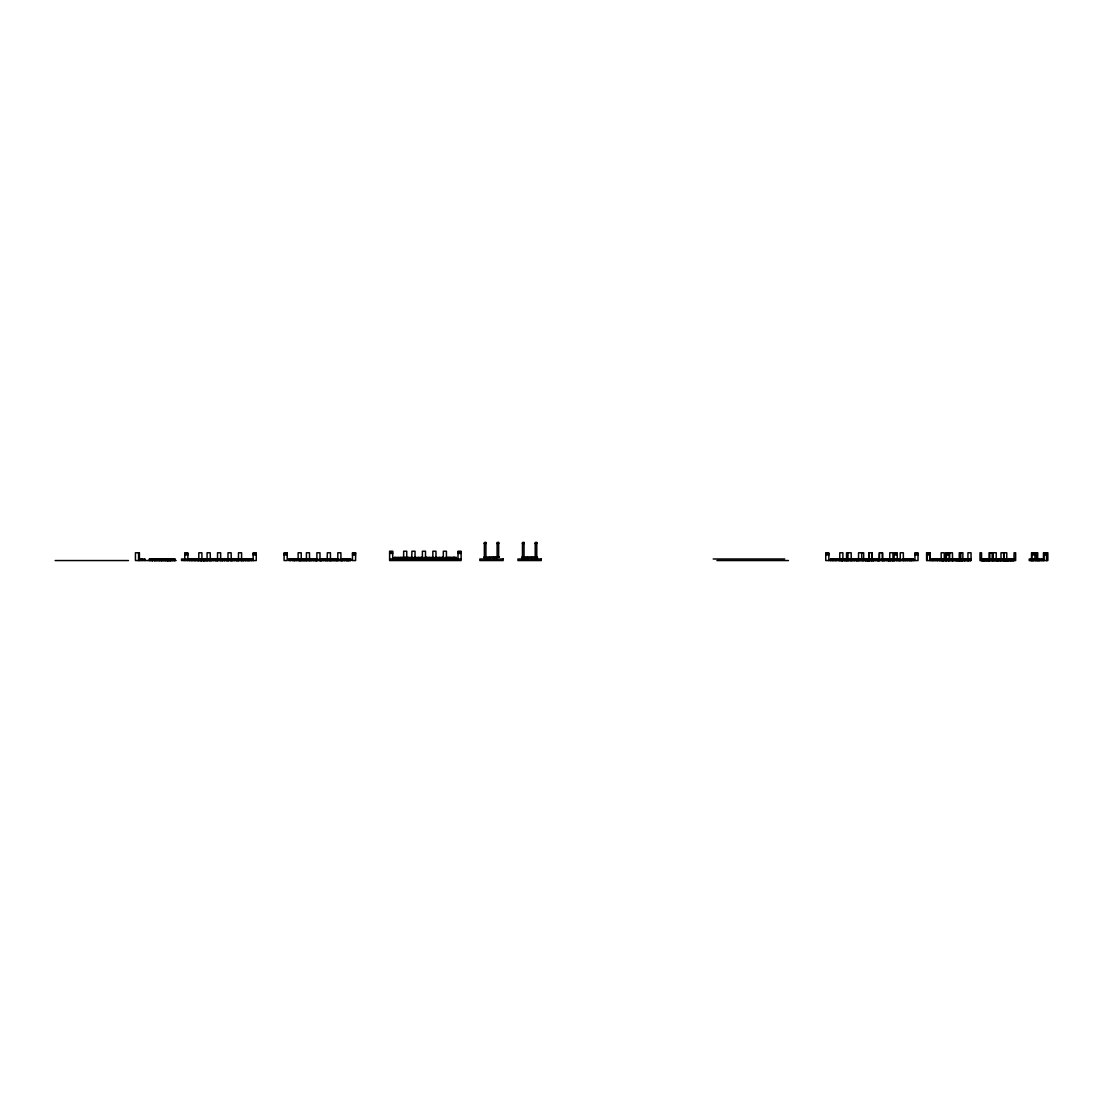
<?xml version="1.0" encoding="UTF-8"?>
<svg xmlns="http://www.w3.org/2000/svg" width="1103" height="1103" viewBox="0 0 1103 1103"><rect width="100%" height="100%" fill="white"/><g stroke="black" fill="none" stroke-linecap="round" stroke-linejoin="round"><path stroke-width="1.5" d="M194.555 560.545L194.555 559M200.884 560.545L200.884 559M201.89 560.545L201.89 559M484.355 543.31L485.913 543.31M497.108 543.31L498.653 543.31M522.464 543.31L524.022 543.31M535.217 543.31L536.761 543.31M484.355 543.614L485.913 543.614M497.108 543.614L498.653 543.614M522.464 543.614L524.022 543.614M535.217 543.614L536.761 543.614M389.607 551.996L392.709 551.996M457.993 551.996L461.109 551.996M389.607 553.403L392.709 553.403M457.993 553.403L461.109 553.403M184.766 553.554L187.868 553.554M253.152 553.554L256.254 553.554M284.091 553.554L287.207 553.554M352.477 553.554L355.593 553.554M825.747 553.554L828.863 553.554M894.133 553.554L897.249 553.554M914.925 553.554L918.027 553.554M926.603 553.554L929.719 553.554M946.415 553.554L949.531 553.554M1031.829 553.554L1036.517 553.554M1043.976 553.554L1047.078 553.554M184.766 554.961L187.868 554.961M253.152 554.961L256.254 554.961M284.091 554.961L287.207 554.961M352.477 554.961L355.593 554.961M825.747 554.961L828.863 554.961M894.133 554.961L897.249 554.961M914.925 554.961L918.027 554.961M926.603 554.961L929.719 554.961M946.415 554.961L949.531 554.961M1031.829 554.961L1036.517 554.961M1043.976 554.961L1047.078 554.961M414.094 557.442L423.138 557.442L423.138 559M435.023 557.442L444.068 557.442L444.068 559M521.843 557.442L537.382 557.442M394.35 557.911L396.363 557.911M394.35 558.532L396.363 558.532M307.351 559L298.306 559L298.306 560.545M389.607 559L461.109 559M713.214 559L784.716 559M860.754 559L869.784 559L869.743 560.545M895.112 559L881.683 559L881.821 560.545M896.546 560.545L896.546 559L900.986 559L900.986 560.545M934.806 559L940.611 559M971.054 559L970.295 560.545M991.514 559L991.514 560.545L991.459 559L1014.029 559M149.691 559.455L150.821 559.455L149.691 560.09M156.75 559.455L153.055 559.455L156.75 560.09M167.408 559.455L164.568 559.455L167.408 560.09M167.67 559.455L170.469 559.455M189.495 559.455L191.522 559.455M203.255 559.455L200.691 560.09L203.255 560.09M203.807 559.455L206.109 559.455L203.807 560.09M216.574 559.455L214.272 559.455L216.574 560.09M237.503 559.455L235.201 560.09L237.503 560.09M242.55 559.455L244.852 560.09L242.577 559.455M249.485 559.455L251.498 559.455M288.834 559.455L290.847 559.455M300.03 559.455L302.594 559.455M303.132 559.455L305.448 559.455M320.959 559.455L323.262 559.455L320.959 560.09M348.81 559.455L350.837 559.455M830.49 559.455L832.517 559.455M841.686 559.455L844.25 559.455M844.788 559.455L847.104 559.455M851.268 559.455L854.453 559.455M865.028 559.455L862.463 559.455L865.028 560.09M865.579 559.455L868.033 559.455M872.928 559.455L875.244 560.09M876.03 559.455L878.498 559.455L876.03 560.09M885.847 559.455L883.393 559.455L885.847 560.09M888.963 559.455L886.647 560.09M890.466 559.455L892.492 559.455M893.857 559.455L895.112 559.455M899.276 559.455L896.96 559.455L899.276 560.09M911.257 559.455L913.27 559.455M931.773 559.455L933.869 559.455M942.541 559.455L948.359 559.455M953.006 559.455L955.736 559.455M956.108 559.455L958.99 559.455M961.802 559.455L964.656 559.455M965.456 559.455L967.772 559.455M982.676 559.455L990.315 559.455M993.141 559.455L1002.117 559.455M1004.378 559.455L1014.015 559.455M1037.702 559.455L1038.268 560.09L1035.951 559.455M1041.067 559.455L1043.093 559.455M167.67 560.09L170.469 560.09M189.495 560.09L191.522 560.09M207.626 560.09L209.639 560.09M228.555 560.09L230.568 560.09M249.485 560.09L251.498 560.09M288.834 560.09L290.847 560.09M300.03 560.09L302.594 560.09M303.132 560.09L305.448 560.09M306.951 560.09L308.978 560.09M327.881 560.09L329.907 560.09M348.81 560.09L350.837 560.09M830.49 560.09L832.517 560.09M841.686 560.09L844.25 560.09M844.788 560.09L847.104 560.09M848.607 560.09L850.634 560.09M851.268 560.09L854.453 560.09M865.579 560.09L868.033 560.09M869.398 560.09L871.563 560.09M872.928 560.09L875.382 560.09M886.495 560.09L888.963 560.09M890.328 560.09L892.492 560.09M893.857 560.09L896.16 559.455M911.257 560.09L913.27 560.09M931.773 560.09L933.869 560.09M942.541 560.09L948.359 560.09M949.973 560.09L951.999 560.09M953.006 560.09L955.736 560.09M956.108 560.09L958.99 560.09M961.802 560.09L964.656 560.09M965.456 560.09L967.772 560.09M968.655 560.09L970.681 560.09M982.676 560.09L1002.682 560.09M1004.254 560.09L1014.015 560.09M1041.067 560.09L1043.093 560.09M55.15 560.545L128.458 560.545M176.094 560.545L135.435 560.545L135.435 552.782L139.419 552.782L139.419 560.545L139.378 559L145.044 559L145.044 560.545M716.95 560.545L788.452 560.545M1047.078 552.782L1047.078 560.545M1046.554 552.782L1046.554 560.545M1043.976 552.782L1043.976 560.545M1043.452 560.545L1043.452 552.782L1047.85 552.782L1047.85 560.545L1029.209 560.545L1029.209 559L1030.037 559L1030.037 560.545M1043.093 560.545L1043.093 559L1041.067 559L1041.067 560.545M1042.707 559L1042.707 560.545M1041.453 559L1041.453 560.545M1039.977 560.545L1039.977 559L1036.82 559L1036.82 560.545M1039.384 559L1039.384 560.545M1039.04 559L1039.04 560.545M1038.902 559L1038.902 560.545M1038.695 559L1038.695 560.545M1038.102 559L1038.102 560.545M1037.482 559L1037.62 560.545L1037.73 552.782L1031.526 552.782L1031.526 560.545M1037.289 559L1037.289 560.545M1036.517 552.782L1036.517 560.545M1035.731 559L1035.731 560.545M1035.538 559L1035.538 560.545M1035.152 559.455L1032.877 559.455M1034.945 552.782L1034.945 560.545M1033.828 559L1033.828 560.545M1033.718 559L1033.718 560.545M1033.497 559L1033.497 560.545M1032.422 560.545L1032.408 559L1031.126 559L1031.126 560.545M1032.215 559L1032.215 560.545M1032.077 559L1032.077 560.545M1031.829 552.782L1031.829 560.545M1014.015 560.545L1014.084 552.782L1015.642 552.782L1015.642 560.545L980.015 560.545L980.015 552.782L981.56 552.782L981.56 560.545M1013.781 559L1013.919 560.545M1012.94 559L1012.94 560.545M1012.389 559L1012.499 560.545M1012.223 559L1012.168 560.545M1012.002 559L1012.002 560.545M1011.699 560.545L1011.699 559L1011.506 560.545M1011.161 559L1011.024 560.545M1010.831 559L1010.831 560.545M1010.61 559L1010.555 560.545M1010.513 559L1010.403 560.545M1010.265 559L1010.224 560.545M1009.617 559L1009.617 560.545M1009.273 559L1009.273 560.545M1009.066 559L1009.066 560.545M1008.928 559L1008.818 560.545M1008.514 559L1008.514 560.545M1008.376 559L1008.376 560.545M1007.949 559L1007.949 560.545M1007.756 559L1007.756 560.545M1006.956 559L1007.053 560.545M1006.763 560.545L1006.763 552.782L1000.986 552.782L1001.041 560.545M1006.556 559L1006.556 560.545M1006.267 559L1006.267 560.545M1006.005 559L1005.964 560.545M1005.743 559L1005.881 560.545M1005.619 559L1005.619 560.545M1005.357 559L1005.357 560.545M1005.164 559L1005.164 560.545M1005.012 559L1005.012 560.545M1004.64 559L1004.64 560.545M1004.392 559L1004.392 560.545M1004.254 559L1004.254 560.545M1004.102 552.782L1003.951 560.545M1003.647 552.782L1003.73 560.545M1003.606 560.545L1003.454 559L1003.316 560.545M1003.11 559L1003.11 560.545M1002.517 559L1002.655 560.545M1002.103 559L1002.103 560.545M1002.034 559L1001.979 560.545M1001.772 559L1001.703 560.545M1001.166 559L1001.166 560.545M1000.697 560.545L1000.697 559L1000.449 560.545M1000.366 559L1000.269 560.545M1000.104 560.545L1000.007 559L999.801 560.545M999.332 559L999.332 560.545L999.153 559M998.987 559L998.987 560.545M998.656 559L998.601 560.545M998.546 559L998.463 560.545M998.353 559L998.243 560.545M997.912 559L998.05 560.545M997.774 559L997.774 560.545M997.581 559L997.581 560.545M997.333 559L997.429 560.545M996.836 559L996.891 560.545M996.588 559L996.643 560.545M996.492 559L996.45 560.545M996.092 560.545L996.299 552.782L993.183 552.782L993.265 560.545M996.023 559L996.023 560.545M995.83 559L995.678 560.545L995.499 559M995.278 559L995.154 560.545M994.892 559L994.768 560.545M994.548 559L994.548 560.545M994.079 559L994.12 560.545M993.927 559L993.789 560.545M993.486 559L993.486 560.545M992.852 560.545L992.934 552.782L989.06 552.782L989.06 560.545M992.7 559L992.645 560.545M992.507 559L992.59 560.545M992.176 552.782L992.19 560.545M992.052 559L992.011 560.545M991.073 559L991.239 560.545M990.77 560.545L990.701 559L980.953 559L980.953 560.545M990.232 559L990.094 560.545M989.901 559L989.901 560.545M989.832 552.782L989.805 560.545M989.488 559L989.529 560.545M989.336 559L989.294 560.545M988.729 559L988.867 560.545M988.522 559L988.688 560.545M988.343 559L988.343 560.545M988.219 559L988.191 560.545M987.93 559L987.998 560.545M987.778 559L987.778 560.545M987.447 559L987.447 560.545L987.116 559M987.02 559L986.964 560.545M986.827 559L986.827 560.545M986.44 559L986.44 560.545M986.372 559L986.372 560.545M986.165 559L985.985 560.545M985.627 559L985.627 560.545M985.406 559L985.365 560.545M985.089 559L985.034 560.545M985.02 559L984.814 560.545L984.689 559M984.427 559L984.427 560.545M984.234 559L984.234 560.545M984.083 559L984.083 560.545M983.711 559L983.655 560.545M983.614 560.545L983.462 559L983.325 560.545M983.007 559L983.021 560.545M982.842 559L982.801 560.545M982.676 559L982.676 560.545M982.249 559L982.235 560.545M981.904 559L982.042 560.545M981.725 559L981.725 560.545M969.482 560.545L969.482 559L951.296 559L951.296 560.545M969.041 559L969.041 560.545M968.544 559L968.544 560.545M968.406 559L968.406 560.545M968.2 559L968.2 560.545M967.938 560.545L967.938 552.782L971.054 552.782L971.054 560.545L926.603 560.545L926.603 552.782L930.229 552.782L930.229 560.545M967.648 559L967.648 560.545M967.124 559L967.124 560.545M967.028 559L967.11 560.545M966.793 559L966.793 560.545M965.621 559L965.511 560.545L965.428 559M965.235 559L965.084 560.545M964.891 559L964.891 560.545M964.339 559L964.339 560.545M963.333 559L963.333 560.545M963.14 559L963.002 560.545M962.781 560.545L962.933 552.782L959.252 552.782L959.279 560.545M962.519 559L962.519 560.545M962.45 559L962.45 560.545M961.981 559L961.913 560.545M961.719 559L961.719 560.545M961.582 559L961.375 560.545M961.168 559L961.168 560.545M961.044 559L961.044 560.545M960.796 552.782L960.796 560.545M960.561 559L960.561 560.545M960.093 559L960.134 560.545M959.831 552.782L959.831 560.545M959.61 559L959.61 560.545M959.486 559L959.348 560.545M958.852 559L958.852 560.545M958.672 559L958.672 560.545M958.369 559L958.286 560.545M958.066 559L958.066 560.545M957.859 559L957.859 560.545M957.638 559L957.638 560.545M957.445 559L957.445 560.545M956.604 559L956.687 560.545M956.411 559L956.315 560.545M956.108 559L956.246 560.545M955.887 559L955.956 560.545M955.791 560.545L955.667 559L955.543 560.545M954.412 559L954.26 560.545L954.192 559M953.792 559L953.792 560.545L953.571 559M953.171 559L953.171 560.545M952.992 559L953.006 560.545M952.661 559L952.785 560.545M952.578 560.545L952.454 552.782L945.795 552.782L945.933 560.545M952.234 559L952.372 560.545M951.999 559L951.999 560.545M951.613 559L951.613 560.545M950.372 560.545L950.372 559L949.973 560.545M949.531 552.782L949.531 560.545L949.669 559L940.831 559L940.831 560.545M949.352 552.782L949.352 560.545M948.966 559L948.966 560.545M948.745 559L948.801 560.545M948.594 559L948.594 560.545M948.346 559L948.387 560.545M948.263 559L948.263 560.545M947.146 559L947.312 560.545M946.981 560.545L946.939 559L946.664 560.545M946.415 552.782L946.415 560.545M946.043 559L946.126 560.545M945.698 559L945.698 560.545M945.492 559L945.423 560.545M945.271 559L945.271 560.545M944.251 560.545L944.265 552.782L941.149 552.782L941.245 560.545M943.947 559L943.947 560.545M943.754 559L943.754 560.545M943.52 559L943.603 560.545M943.327 559L943.244 560.545M943.189 559L943.134 560.545M942.707 559L942.527 560.545M942.32 559L942.32 560.545M942.114 559L942.196 560.545M941.907 559L941.907 560.545M941.769 559L941.769 560.545M940.528 559L940.611 560.545M939.604 559L939.604 560.545M939.522 559L939.522 560.545M937.922 559L937.922 560.545M937.647 559L937.647 560.545M937.109 559L937.109 560.545M936.916 559L936.916 560.545M935.509 559L935.427 560.545M934.889 559L934.806 560.545M933.869 560.545L933.869 559L931.773 559L931.856 560.545M933.483 559L933.4 560.545M929.719 552.782L929.719 560.545M927.03 552.782L927.03 560.545M914.925 560.545L914.925 552.782L918.027 552.782L918.027 560.545L825.747 560.545L825.747 552.782L828.863 552.782L828.863 560.545M913.27 560.545L913.27 559L902.599 559L902.599 560.545M912.884 559L912.884 560.545M911.643 559L911.643 560.545M911.45 559L911.45 560.545M911.257 559L911.257 560.545M910.513 559L910.375 560.545M910.168 559L910.168 560.545M909.575 559L909.575 560.545M909.093 559L909.093 560.545M908.762 559L908.955 560.545M907.204 559L907.204 560.545M907.011 559L907.011 560.545M906.859 559L906.859 560.545M905.301 559L905.301 560.545M905.108 559L905.108 560.545M904.97 559L904.97 560.545M903.881 559L903.895 560.545M903.688 559L903.55 560.545M903.357 560.545L903.357 552.782L900.241 552.782L900.241 560.545M899.703 559L899.703 560.545M899.11 559L899.11 560.545M898.628 559L898.628 560.545M898.297 559L898.297 560.545M897.249 560.545L897.249 552.782L894.133 552.782L894.133 560.545M896.587 559L896.739 560.545M894.836 559L894.836 560.545M894.643 559L894.643 560.545M894.023 559L894.023 560.545M893.43 559L893.43 560.545M893.223 559L893.223 560.545M893.085 560.545L892.892 552.782L889.776 552.782L889.721 560.545M892.492 559L892.492 560.545M892.341 559L892.341 560.545M892.106 559L892.106 560.545M891.955 559L891.955 560.545M890.852 559L890.852 560.545M890.672 559L890.714 560.545M890.466 559L890.466 560.545M890.328 559L890.328 560.545M889.445 559L889.445 560.545M889.239 559L889.239 560.545M888.784 559L888.784 560.545M888.646 559L888.646 560.545M888.315 559L888.315 560.545M887.832 559L887.832 560.545M886.274 559L886.274 560.545L886.081 559M885.93 559L885.93 560.545M884.523 559L884.523 560.545M884.316 559L884.179 560.545M884.041 559L884.041 560.545M883.558 559L883.558 560.545M883.117 559L883.117 560.545M882.965 559L882.896 560.545M882.621 560.545L882.565 552.782L879.312 552.782L879.132 560.545M882.428 552.782L882.428 560.545M880.056 560.545L880.208 559L871.356 559L871.411 560.545M879.463 552.782L879.463 560.545M878.912 559L878.981 560.545M878.774 559L878.774 560.545M878.319 559L878.319 560.545M878.181 559L878.181 560.545M877.85 559L877.85 560.545M877.561 559L877.698 560.545M877.368 559L877.368 560.545M875.961 559L875.961 560.545M875.658 559L875.658 560.545L875.465 559M874.059 559L874.059 560.545M873.907 559L873.866 560.545L873.714 559M873.576 559L873.576 560.545M873.245 559L873.245 560.545M873.093 559L873.093 560.545M872.501 559L872.501 560.545M872.294 559L872.308 560.545L872.101 552.782L868.847 552.782L868.792 560.545M871.963 552.782L871.963 560.545M871.563 559L871.563 560.545M871.218 559L871.218 560.545M871.025 559L871.025 560.545M869.936 559L869.936 560.545M868.999 552.782L868.999 560.545M868.654 559L868.668 560.545M868.309 559L868.461 560.545M867.854 559L867.854 560.545M867.758 559L867.758 560.545M867.385 559L867.385 560.545M867.248 559L867.248 560.545M867.096 559L867.096 560.545M866.903 559L866.903 560.545M866.351 559L866.351 560.545M866.158 559L866.158 560.545M865.538 559L865.538 560.545M865 559L865 560.545M863.663 560.545L863.677 552.782L858.534 552.782L858.534 560.545M863.401 559L863.442 560.545M863.111 559L863.111 560.545M862.656 559L862.656 560.545M862.188 559L862.188 560.545M861.967 559L862.036 560.545M861.636 552.782L861.843 560.545M860.891 559L860.754 560.545M860.037 559L860.037 560.545M859.637 559.455L855.252 559.455L858.672 560.09M859.278 560.545L859.278 559L850.427 559L850.427 560.545M859.016 559L859.016 560.545M858.203 559L858.341 560.545M857.996 559L857.996 560.545M857.334 559L857.389 560.545M857.141 559L857.141 560.545M856.921 559L856.921 560.545M856.783 560.545L856.59 559L856.521 560.545M856.328 559L856.328 560.545M855.032 559L855.032 560.545L854.88 559M854.687 559L854.687 560.545M854.301 559L854.301 560.545M853.295 559L853.295 560.545M853.129 559L852.936 560.545L852.784 559M852.316 559L852.316 560.545M851.723 559L851.723 560.545M851.502 559L851.502 560.545M851.268 560.545L851.171 552.782L846.525 552.782L846.525 560.545M850.634 559L850.634 560.545M850.248 559L850.248 560.545M849.007 559L849.007 560.545M848.814 560.545L848.814 559L839.962 559L839.962 560.545M848.607 559L848.607 560.545M848.069 552.782L847.876 560.545M847.738 559L847.738 560.545M847.531 559L847.531 560.545M846.98 559L846.98 560.545M846.318 559L846.456 560.545M846.125 559L846.125 560.545M845.574 559L845.574 560.545M845.381 559L845.381 560.545M844.76 559L844.76 560.545M844.567 559L844.415 560.545M844.222 559L844.222 560.545M842.885 560.545L842.899 552.782L839.783 552.782L839.783 560.545M842.664 559L842.664 560.545M842.471 559L842.471 560.545M842.334 559L842.334 560.545M841.244 559L841.244 560.545M841.051 559L841.051 560.545M840.913 559L840.913 560.545M839.245 560.545L839.245 559L833.523 559L833.523 560.545M838.239 559L838.239 560.545M836.364 559L836.364 560.545M835.743 559L835.743 560.545M835.55 559L835.55 560.545M834.144 559L834.144 560.545M832.517 560.545L832.517 559L830.49 559L830.49 560.545M832.117 559L832.117 560.545M830.876 559L830.876 560.545M537.382 559L537.382 557.194L521.843 557.194L521.843 559M536.775 557.194L535.203 557.194M534.817 557.442L534.817 559M531.715 557.442L531.715 559M527.524 557.442L527.524 559M524.408 557.442L524.408 559M524.035 557.194L522.464 557.194M498.666 557.194L497.095 557.194M496.722 557.442L496.722 559M493.606 557.442L493.606 559M489.415 557.442L489.415 559M486.299 557.442L486.299 559M485.927 557.194L484.355 557.194M457.993 559L457.993 551.224L461.109 551.224L461.109 560.545L389.607 560.545L389.607 551.224L392.709 551.224L392.709 559M456.339 559L456.339 557.442L445.681 557.442L445.681 559M455.953 557.442L455.953 559M454.712 557.442L454.712 559M454.533 557.442L454.533 559M453.581 557.442L453.581 559M453.25 557.442L453.25 559M452.023 557.442L452.023 559M450.272 557.442L450.272 559M449.927 557.442L449.927 559M448.369 557.442L448.369 559M448.039 557.442L448.039 559M446.756 557.442L446.756 559M446.425 557.442L446.425 551.224L443.309 551.224L443.309 557.442M442.979 557.442L442.979 559M442.179 557.442L442.179 559M439.614 557.442L439.614 559M436.498 557.442L436.498 559M436.154 557.442L436.154 559M435.961 559L435.961 551.224L432.845 551.224L432.845 557.442M435.216 557.442L435.216 559M433.603 559L433.603 557.442L424.752 557.442L424.752 559M432.652 557.442L432.652 559M432.307 557.442L432.321 559M429.205 557.442L429.205 559M427.109 557.442L427.109 559M426.64 557.442L426.64 559M425.827 557.442L425.827 559M425.496 557.442L425.496 551.224L422.394 551.224L422.394 557.442M422.063 557.442L422.063 559M421.249 557.442L421.249 559M418.685 557.442L418.685 559M415.583 557.442L415.583 559M415.238 557.442L415.238 559M415.031 559L415.031 551.224L411.929 551.224L411.722 559M414.287 557.442L414.287 559M412.674 559L412.674 557.442L403.822 557.442L403.822 559M411.378 557.442L411.378 559M408.275 557.442L408.275 559M406.745 557.442L406.745 551.224L403.643 551.224L403.643 559M406.18 557.442L406.18 559M405.711 557.442L405.711 559M404.898 557.442L404.898 559M403.105 559L403.105 557.442L397.37 557.442L397.37 559M402.099 557.442L402.099 559M400.417 557.442L400.224 559M397.99 557.442L397.99 559M396.363 559L396.363 557.442L394.35 557.442L394.35 559M395.977 557.442L395.977 559M394.736 557.442L394.736 559M350.451 559L350.451 560.545M349.196 559L349.196 560.545M349.017 559L349.017 560.545M348.81 559L348.81 560.545M348.065 559L348.065 560.545M347.941 559L347.941 560.545M347.735 559L347.735 560.545M347.128 559L347.128 560.545M346.659 559L346.521 560.545M346.314 559L346.314 560.545M344.77 559L344.77 560.545M344.563 559L344.563 560.545M342.868 559L342.868 560.545M342.661 559L342.661 560.545M342.523 559L342.523 560.545M341.461 559L341.461 560.545M341.241 559L341.241 560.545M341.117 559L341.117 560.545M340.91 560.545L340.91 552.782L337.808 552.782L337.808 560.545M340.165 560.545L340.165 559L350.837 559L350.837 560.545L298.127 560.545L298.127 552.782L301.243 552.782L301.229 560.545M338.552 560.545L338.552 559L329.7 559L329.7 560.545M337.601 559L337.601 560.545M337.477 559L337.256 560.545M336.663 559L336.663 560.545M336.194 559L336.194 560.545M336.057 559L336.057 560.545M335.85 559L335.85 560.545M334.306 559L334.306 560.545M334.154 559L334.099 560.545M333.947 559L333.947 560.545M332.403 559L332.403 560.545M332.058 559L332.058 560.545M331.589 559L331.589 560.545M330.997 559L330.997 560.545M330.652 559L330.776 560.545M330.445 560.545L330.445 552.782L327.343 552.782L327.136 560.545M329.907 559L329.907 560.545M329.521 559L329.521 560.545M328.267 560.545L328.267 559L319.236 559L319.236 560.545M327.881 559L327.881 560.545M327.012 559L327.012 560.545M326.791 559L326.791 560.545M326.198 559L326.198 560.545M325.73 559L325.592 560.545M325.385 559L325.385 560.545M323.841 559L323.841 560.545M323.634 559L323.689 560.545M321.938 559L321.938 560.545M321.745 559L321.745 560.545M321.593 559L321.593 560.545M321.125 559L321.125 560.545M320.532 559L320.532 560.545M320.311 559L320.311 560.545M320.187 559L320.187 560.545M319.98 560.545L319.98 552.782L316.878 552.782L316.878 560.545M317.623 560.545L317.623 559L308.771 559L308.978 560.545M316.671 559L316.671 560.545M316.34 559L316.34 560.545M316.327 559L316.327 560.545M315.734 559L315.734 560.545M315.265 559L315.265 560.545M315.127 559L315.127 560.545M314.934 559L314.934 560.545M313.376 559L313.376 560.545M313.169 559L313.169 560.545M313.031 559L313.031 560.545M311.473 559L311.473 560.545M311.28 559L311.129 560.545M310.66 559L310.66 560.545M310.053 559L310.053 560.545M309.846 559L309.846 560.545M309.516 560.545L309.516 552.782L306.413 552.782L306.413 560.545M308.592 559L308.592 560.545M307.158 559L307.158 560.545M306.951 559L306.951 560.545M306.082 559L306.22 560.545M305.876 559L305.876 560.545M305.324 559L305.324 560.545M304.8 559L304.662 560.545M304.469 559L304.469 560.545M303.918 559L303.725 560.545M303.104 559L303.104 560.545M302.911 559L302.911 560.545M302.76 559L302.567 560.545M301.009 559L301.009 560.545M300.223 559L300.195 560.545M299.589 559L299.589 560.545M299.382 559L299.382 560.545M299.258 559L299.258 560.545M296.583 559L296.583 560.545M294.901 559L294.901 560.545M294.708 559L294.708 560.545M294.087 559L294.087 560.545M293.894 559L293.894 560.545M292.488 559L292.488 560.545M290.461 559L290.461 560.545M289.22 559L289.22 560.545M253.152 560.545L253.152 552.782L256.254 552.782L256.254 560.545L181.526 560.545L181.526 559L253.028 559L253.028 560.545M251.498 559L251.498 560.545M251.112 559L251.112 560.545M249.871 559L249.871 560.545M249.485 559L249.485 560.545M248.602 559L248.74 560.545M248.396 559L248.396 560.545M247.803 559L247.803 560.545M247.32 559L247.182 560.545M246.989 559L246.989 560.545M245.431 559L245.431 560.545M245.238 559L245.238 560.545M245.087 559L245.087 560.545M243.529 559L243.529 560.545M243.336 559L243.336 560.545M243.198 559L243.198 560.545M242.122 560.545L242.122 559L241.915 560.545M241.778 559L241.778 560.545M241.585 560.545L241.585 552.782L238.469 552.782L238.469 560.545M240.84 559L240.84 560.545M239.213 559L239.213 560.545M238.276 559L238.276 560.545M238.138 559L238.138 560.545M237.931 559L237.931 560.545M237.338 559L237.338 560.545M236.525 559L236.525 560.545M234.815 559L234.967 560.545M234.622 559L234.622 560.545M233.064 559L233.064 560.545M232.733 559L232.733 560.545M232.25 559L232.25 560.545M231.658 559L231.658 560.545M231.451 559L231.451 560.545M231.313 560.545L231.12 552.782L228.004 552.782L228.004 560.545M230.568 559L230.568 560.545M230.182 559L230.375 560.545M228.941 559L228.941 560.545M228.748 559L228.748 560.545M228.555 559L228.555 560.545M227.673 559L227.673 560.545M227.466 559L227.466 560.545M226.873 559L226.873 560.545M226.391 559L226.391 560.545M226.06 559L226.253 560.545M224.502 559L224.502 560.545M224.35 559L224.35 560.545M224.157 559L224.157 560.545M222.599 559L222.599 560.545M221.786 559L221.786 560.545M221.193 559L220.986 560.545M220.848 559L220.848 560.545M220.655 560.545L220.655 552.782L217.539 552.782L217.539 560.545M219.911 559L219.911 560.545M218.297 559L218.297 560.545M217.346 559L217.346 560.545M217.208 559L217.208 560.545M217.015 559L217.001 560.545M216.409 559L216.409 560.545M215.926 559L215.926 560.545M215.788 559L215.788 560.545M215.595 559L215.595 560.545M214.037 559L213.885 560.545M213.844 559L213.692 560.545M212.134 559L212.134 560.545M211.941 559L211.804 560.545M211.321 559L211.321 560.545M210.728 559L210.728 560.545M210.521 559L210.521 560.545M210.383 560.545L210.19 552.782L207.074 552.782L207.074 560.545M209.639 559L209.639 560.545M209.446 559L209.446 560.545M209.253 559L209.253 560.545M208.012 559L208.012 560.545M207.833 559L207.833 560.545M207.626 559L207.626 560.545M206.881 559L206.744 560.545M206.537 559L206.537 560.545M205.999 559L205.999 560.545M205.461 559L205.461 560.545M205.13 559L205.13 560.545M204.4 559L204.4 560.545M203.765 559L203.765 560.545M203.435 559L203.435 560.545M203.228 559L203.228 560.545M201.904 560.545L201.904 552.782L198.802 552.782L198.802 560.545M201.67 559L201.67 560.545M201.477 559L201.477 560.545M201.339 559L201.339 560.545M200.856 559L200.856 560.545M200.263 559L200.263 560.545M200.057 559L200.057 560.545M198.981 559L198.981 560.545M195.562 559L195.562 560.545M195.369 559L195.369 560.545M194.748 559L194.748 560.545M193.149 559L193.149 560.545M192.529 559L192.529 560.545M191.522 559L191.522 560.545M191.136 559L191.136 560.545M189.895 559L189.895 560.545M189.495 559L189.495 560.545M187.868 560.545L187.868 552.782L184.766 552.782L184.766 560.545M175.294 560.545L175.294 559L149.25 559L149.25 560.545M174.343 559L174.343 560.545M174.219 559L174.219 560.545M174.012 559L174.012 560.545M172.785 559L172.937 560.545M172.592 559L172.592 560.545M171.696 559L171.696 560.545M171.034 559L171.034 560.545M170.758 559L170.758 560.545M170.62 559L170.62 560.545M170.413 559L170.413 560.545M170.138 559L170.138 560.545M169.338 559L169.338 560.545M169.131 559L169.2 560.545M168.938 559L169.007 560.545M168.8 559L168.731 560.545M168.538 559L168.538 560.545M167.918 559L167.918 560.545M167.725 559L167.725 560.545M167.449 559L167.518 560.545M167.394 559L167.394 560.545M167.105 559L167.105 560.545M166.443 559L166.443 560.545M166.043 559L166.043 560.545M165.547 559L165.547 560.545M165.202 559L165.353 560.545M165.036 559L165.036 560.545M164.126 559L164.126 560.545M163.782 559L163.92 560.545M163.161 559L163.161 560.545M162.844 559L162.844 560.545M162.417 559L162.417 560.545M161.755 559L161.755 560.545M160.928 559L160.928 560.545M160.735 559L160.735 560.545M159.714 559L159.714 560.545M159.521 559L159.521 560.545M159.053 559L159.053 560.545M158.708 559L158.901 560.545M158.046 559L158.046 560.545M157.302 559L157.302 560.545M156.681 559L156.75 560.545M156.364 559L156.364 560.545M155.426 559L155.426 560.545M155.123 559L155.123 560.545M154.916 559L154.916 560.545M154.737 559L154.737 560.545M154.406 559L154.406 560.545M152.724 559L152.724 560.545M152.531 559L152.531 560.545M152.352 559L152.352 560.545M151.911 559L151.911 560.545M151.718 559L151.718 560.545M150.311 559L150.311 560.545M149.691 559L149.691 560.545M141.942 559L141.942 560.545M138.551 552.782L138.551 560.545M197.244 559L197.244 560.545L197.244 559M198.264 559L198.264 560.545L198.264 559M203.572 559L203.572 560.545L203.572 559M204.593 559L204.593 560.545L204.593 559M485.913 542.455L484.355 542.455L484.355 556.519L485.913 556.519L485.913 542.455M498.653 542.455L497.108 542.455L497.108 556.519L498.653 556.519L498.653 542.455M524.022 542.455L522.464 542.455L522.464 556.519L524.022 556.519L524.022 542.455M536.761 542.455L535.217 542.455L535.217 556.519L536.761 556.519L536.761 542.455M287.207 552.782L284.091 552.782L284.091 560.545L287.207 560.545L287.207 552.782M355.593 552.782L352.477 552.782L352.477 560.545L355.593 560.545L355.593 552.782M499.287 557.194L483.734 557.442L499.287 557.194M402.719 557.911L401.74 558.532L402.719 557.911M410.923 557.911L409.806 558.532L410.923 557.911M417.141 557.911L416.024 558.532L417.141 557.911M431.852 557.911L430.735 558.532L431.88 557.911M438.07 557.911L436.953 558.532L438.07 557.911M452.809 557.911L450.507 558.532L452.809 557.911M488.96 557.911L487.843 558.532L488.96 557.911M495.178 557.911L494.061 558.532L495.178 557.911M527.069 557.911L525.952 558.532L527.069 557.911M533.287 557.911L532.17 558.532L533.287 557.911M290.847 559L288.834 559L288.834 560.545L290.847 560.545L290.847 559M297.589 559L291.868 559L291.868 560.545L297.589 560.545L297.589 559M503.161 559L479.846 559L479.846 560.545L503.161 560.545L503.161 559M541.27 559L517.955 559L517.955 560.545L541.27 560.545L541.27 559M144.603 559.455L143.487 560.09L144.603 559.455M162.017 559.455L158.432 560.09L162.017 559.455M173.571 559.455L171.268 560.09L173.571 559.455M197.864 559.455L195.893 560.09L197.864 559.455M213.472 559.455L211.183 560.09L213.472 559.455M223.937 559.455L221.648 560.09L223.937 559.455M227.039 559.455L224.736 560.09L227.011 559.455M234.401 559.455L232.085 560.09L234.401 559.455M247.968 559.455L245.652 560.09L247.968 559.455M297.203 559.455L295.218 560.09L297.203 559.455M312.797 559.455L310.522 560.09L312.797 559.455M315.913 559.455L313.597 560.09L315.885 559.455M326.378 559.455L324.061 560.09L326.378 559.455M333.726 559.455L331.438 560.09L333.726 559.455M336.842 559.455L334.526 560.09L336.842 559.455M344.191 559.455L341.889 560.09L344.191 559.455M347.293 559.455L344.991 560.09L347.293 559.455M838.859 559.455L836.874 560.09L838.859 559.455M906.625 559.455L904.35 560.09L906.625 559.455M909.741 559.455L907.424 560.09L909.741 559.455M940.225 559.455L938.157 560.09L940.225 559.455M1013.629 560.545L1013.629 559L1013.519 560.545M1007.37 560.545L1007.37 559L1007.287 560.545M970.681 560.545L970.681 559L970.557 560.545M964.615 560.545L964.684 559L964.546 560.545M932.242 560.545L932.242 559L932.159 560.545M900.048 560.545L900.048 559L899.91 560.545M888.177 560.545L888.163 559L888.025 560.545M869.536 560.545L869.536 559L869.398 560.545M865.345 560.545L865.345 559L865.29 560.545M841.879 560.545L841.879 559L841.851 560.545M300.816 560.545L300.816 559L300.664 560.545M236.855 560.545L236.855 559L236.718 560.545M222.406 560.545L222.406 559L222.268 560.545M161.562 560.545L161.562 559L161.396 560.545"/></g></svg>
